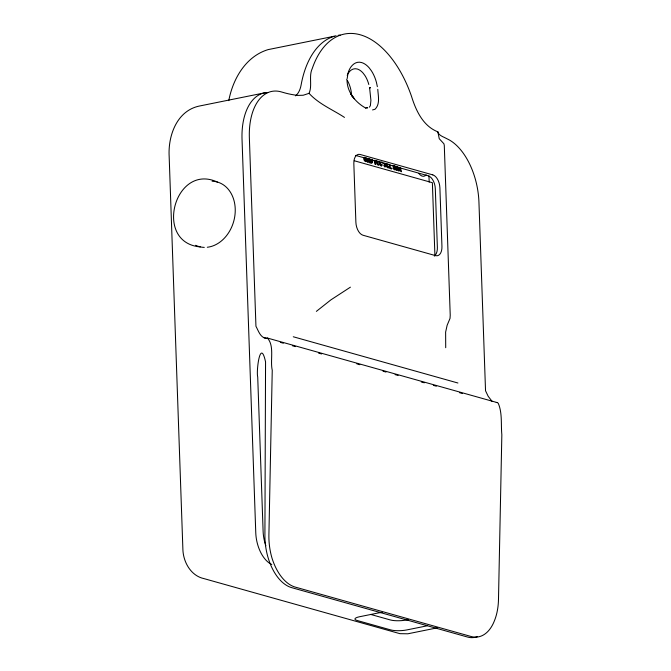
<?xml version="1.0" encoding="UTF-8"?>
<svg xmlns="http://www.w3.org/2000/svg" width="671" height="671" viewBox="0 0 671 671"><rect width="100%" height="100%" fill="white"/><g stroke="black" fill="none" stroke-linecap="round" stroke-linejoin="round"><path stroke-width="1.01" d="M393.072 165.527L393.349 166.911L394.8 168.48L394.246 168.983L393.013 167.817L393.156 168.555L394.615 169.847L395.378 168.639L393.634 166.131L394.305 165.737M347.184 78.566L347.712 75.211M375.76 160.654L375.324 163.154L374.678 160.352M376.356 160.889L375.659 164.479L375.03 164.303L374.066 160.252M399.329 167.347L398.557 170.912L399.178 171.088L399.379 170.073L400.545 170.392L400.83 171.55L401.468 171.734L400.361 167.482M379.895 161.87L379.87 164.336A2.164 1.233 78.6 0 0 380.382 165.527L381.573 166.131L382.302 164.898L381.724 164.445L381.329 165.276L380.826 165.1A1.09 0.621 78.6 0 1 380.491 164.496L380.415 162.416A1.107 0.629 78.6 0 1 380.6 162.088M228.777 100.633C232.887 78.918 245.712 56.406 268.09 49.62L334.091 36.284M383.913 162.634C383.518 164.076 387.016 167.8 384.34 165.292L383.778 165.225C384.819 169.662 387.779 164.798 384.374 163.372M347.813 74.305C348.937 67.947 354.254 60.449 361.568 62.537A26.37 15.014 78.6 0 1 369.184 67.838L371.432 70.841A26.555 15.114 78.6 0 1 376.431 82.348L377.354 86.668M377.119 160.73L376.943 163.514A2.164 1.233 78.6 0 0 377.454 164.705L378.645 165.301L379.367 164.076L378.788 163.623L378.402 164.454L377.89 164.278A1.09 0.621 78.6 0 1 377.563 163.674L377.488 161.594A1.107 0.629 78.6 0 1 377.572 161.401M386.806 163.456L386.63 166.24A2.164 1.233 78.6 0 0 387.142 167.423L388.333 168.027L389.063 166.802L388.484 166.341L388.09 167.18L387.586 166.995A1.09 0.621 78.6 0 1 387.251 166.4L387.175 164.32A1.107 0.629 78.6 0 1 387.259 164.118M266.228 338.402C260.231 337.58 258.427 330.753 255.945 326.274L249.36 137.714A56.876 32.376 78.6 0 1 281.048 91.843L284.764 92.892A59.719 13.739 -2 0 0 297.505 95.408L303.2 95.248L309.054 93.336C312.594 85.569 308.509 76.326 312.309 68.392A96.414 54.888 78.6 0 1 360.235 34.783A96.414 54.888 78.6 0 1 411.482 96.255C415.886 110.489 423.024 126.089 437.895 131.86L438.02 132.43A59.719 13.739 -2 0 0 444.101 137.312L449.436 140.029A56.876 32.376 78.6 0 1 478.943 202.214L485.536 390.774L488.152 396.242L492.17 401.484M369.352 107.175L370.367 105.699L370.912 100.373L369.612 87.859L370.467 87.725L369.612 87.859M316.36 311.378L330.904 299.862L350.413 287.163M372.548 109.935L375.005 109.264C380.314 104.248 378.159 95.836 377.781 89.344M365.636 108.19L367.666 107.779L366.551 107.737M265.079 92.766L199.077 106.102C176.767 110.925 167.993 135.81 169.159 156.351L182.906 549.901C183.443 562.365 191.017 575.852 203.967 578.612L399.933 633.667L407.834 633.793L437.274 627.846M408.329 619.593L406.29 620.004A11.373 2.617 -2 0 1 390.405 619.97L370.627 614.418M382.218 162.894L381.229 162.105M388.979 164.798L387.989 164.001M497.295 402.617L267.41 338.041L264.215 337.84M496.255 402.483L496.783 402.499A3.263 2.575 -74.3 0 1 498.276 403.355C502.462 413.076 500.826 424.407 501.841 434.741L498.486 599.438A45.519 26.555 83.1 0 1 494.426 620.759A45.502 26.362 81.7 0 1 471.05 636.485L295.257 587.1A45.502 26.362 81.7 0 1 272.049 558.28A45.519 26.555 83.1 0 1 268.903 534.946L272.25 370.249C269.943 360.486 274.724 345.951 267.41 338.041M365.351 157.593L365.007 157.593A1.225 0.696 78.6 0 0 364.663 158.012L364.839 160.285A1.258 0.713 78.6 0 0 365.284 160.805L366.131 160.663L365.41 159.069L366.676 159.421C367.582 164.286 362.281 160.109 364.11 157.542A2.139 1.216 78.6 0 1 364.21 157.299M355.588 155.404L428.207 175.802A11.373 6.475 78.6 0 1 435.311 188.752L437.366 247.389A11.373 6.475 78.6 0 1 434.338 256.028M354.296 160.763L432.376 182.697L434.925 255.777M217.37 182.067C174.661 162.265 152.988 242.843 200.293 246.92M293.277 336.767L457.924 383.015M280.327 342.361L283.347 343.208M292.405 345.758L295.425 346.605M318.582 353.105L321.602 353.952M356.829 363.85L359.849 364.705M383.007 371.206L386.026 372.053M395.085 374.603L398.104 375.45M421.262 381.95L424.282 382.797M433.34 385.347L436.36 386.194M459.518 392.694L462.537 393.55M365.569 107.972C355.622 102.512 347.377 92.413 347.033 80.705M309.054 93.336C318.985 104.198 332.59 109.566 344.483 117.408M371.424 159.404L371.977 161.082L371.583 162.491L370.795 162.315L370.677 159.153M378.301 161.283L378.721 162.139L379.291 162.072L379.149 161.535M397.266 166.752L397.274 169.713L396.477 169.528L396.368 166.366M354.28 98.822L350.589 93.537L353.743 98.109M365.779 157.911L366.03 158.532L366.542 158.188A1.669 0.948 78.6 0 0 366.441 157.895M385.229 163.305L385.406 163.883L385.959 163.682A1.384 0.788 78.6 0 0 385.892 163.389M381.891 161.937L382.084 162.357M372.145 159.287L372.531 162.29L371.625 163.321L370.233 162.952L370.098 159.136M368.043 158.398L369.016 161.04L368.933 158.65M398.004 166.903L398.104 169.939L397.022 170.484L395.924 170.174L395.789 166.349M394.573 166.148L395.194 166.282A1.384 0.788 78.6 0 0 395.127 165.989M437.895 131.86L439.245 138.721L443.925 143.787L444.294 145.448L450.224 315.202L450.023 318.415L447.138 325.267L445.628 332.086L445.712 347.712M428.962 175.877L429.18 182.151M390.086 164.814L390.186 167.767L391.646 168.178L391.671 168.983L389.633 168.404L389.499 164.613M369.478 158.96L369.612 162.785L369.025 162.617L367.75 159.17L367.859 162.29L367.314 162.139L367.18 158.314M295.534 95.852A24.458 13.923 78.6 0 0 301.111 84.974A96.414 54.888 78.6 0 1 336.079 35.748M338.117 35.337A96.414 54.888 78.6 0 1 340.18 35.06M267.897 92.531A56.876 32.376 78.6 0 0 242.03 139.199L255.768 532.749A28.434 16.188 78.6 0 0 271.789 564.487M215.064 181.506A33.558 26.488 -74.3 0 1 234.967 214.997A33.558 26.488 -74.3 0 1 207.305 247.255M204.269 247.389A33.558 26.488 -74.3 0 1 195.655 245.301M212.103 181.22A33.558 26.488 -74.3 0 1 214.083 181.371M382.411 612.43A11.373 2.617 -2 0 0 377.907 613.034L359.572 616.741A11.373 2.617 -2 0 0 357.131 620.482L390.748 629.926A11.373 2.617 -2 0 0 406.643 629.96L424.978 626.261A11.373 2.617 -2 0 0 427.117 625.716M346.622 79.27A20.474 11.659 78.6 0 1 351.646 96.012M477.274 636.695A45.502 26.362 81.7 0 1 467.444 637.014L291.642 587.628A45.502 26.362 81.7 0 1 264.911 535.525L265.557 361.904C260.205 337.102 256.096 371.893 257.714 376.884L263.107 531.264A28.434 16.188 78.6 0 0 265.842 545.724M368.807 84.496A20.784 11.835 78.6 0 0 364.898 75.487L363.137 73.139A20.633 11.751 78.6 0 0 357.182 68.987C353.659 67.93 350.069 70.069 348.366 73.139A20.432 11.633 78.6 0 0 347.234 75.479M426.177 174.871A10.241 5.829 78.6 0 1 418.847 173.495M399.866 167.649L399.53 169.318L400.327 169.537L399.866 167.649M432.787 174.879L360.168 154.473A11.373 6.475 78.6 0 0 353.835 163.649L355.882 222.286A11.373 6.475 78.6 0 0 362.994 235.236L435.605 255.634A11.373 6.475 78.6 0 0 441.946 246.458L439.899 187.83A11.373 6.475 78.6 0 0 432.787 174.879"/></g></svg>
